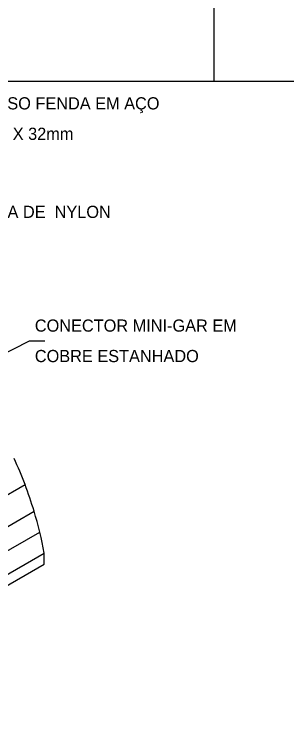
# Paper-space layout '6-EDA-DET-GER0-05_R01' of a CAD drawing. Extents: x 324 to 1165, y -59 to 535.
# Drawn here: x 480.9 to 525.8, y 221.2 to 336.6 of the extents above; entities that cross this region are included whole.
import ezdxf

# ---------------------------------------------------------------- set-up
doc = ezdxf.new("R2010")
doc.units = 0
doc.header["$LTSCALE"] = 0.1
for name, color, linetype in [('A-02', 2, 'CONTINUOUS'), ('C01', 1, 'CONTINUOUS'), ('C02', 2, 'CONTINUOUS'), ('C03', 3, 'CONTINUOUS')]:
    doc.layers.add(name, color=color, linetype=linetype)
doc.styles.add('80CL', font='ACENT.SHX', dxfattribs={"height": 2})

psp = doc.layouts.new('6-EDA-DET-GER0-05_R01')

# ---------------------------------------------------------------- linework, layer by layer
at = {"layer": 'A-02'}
for p, q in [((513.68, 524.88), (513.68, 325.54)), ((980.46, 325.54), (349.46, 325.54))]:
    psp.add_line(p, q, dxfattribs=at)
at = {"layer": 'C01'}
for p, q in [((439.22, 234.25), (482.69, 259.35)), ((440.7, 229.86), (484.17, 254.95)), ((441.65, 226.43), (485.12, 251.53)), ((442.38, 222.96), (485.85, 248.05))]:
    psp.add_line(p, q, dxfattribs=at)
at = {"layer": 'C02'}
for p, q in [((452.27, 267.06), (483.43, 282.93)), ((483.43, 282.93), (485.93, 282.93))]:
    psp.add_line(p, q, dxfattribs=at)
at = {"layer": 'C03'}
for p, q in [((485.85, 246.27), (485.85, 248.05)), ((442.38, 221.17), (485.85, 246.27))]:
    psp.add_line(p, q, dxfattribs=at)
for centre, radius, start, end in [((422.8, 236.73), 64.02, 16.54, 24.8437), ((433.68, 239.02), 52.94, 9.8206, 17.5108)]:
    psp.add_arc(centre, radius, start, end, dxfattribs=at)

# ---------------------------------------------------------------- texts
at = {"layer": 'C03', "style": '80CL'}
for s, p in [('PARAFUSO FENDA EM AÇO', (468.94, 320.94)), ('INOX 4,2 X 32mm', (468.93, 315.94)), ('BUCHA DE  NYLON', (472.24, 303.12)), ('CONECTOR MINI-GAR EM', (484.3, 284.44)), ('COBRE ESTANHADO ', (484.3, 279.44))]:
    psp.add_text(s, height=2, dxfattribs=at).set_placement(p)

doc.saveas('drawing.dxf')
